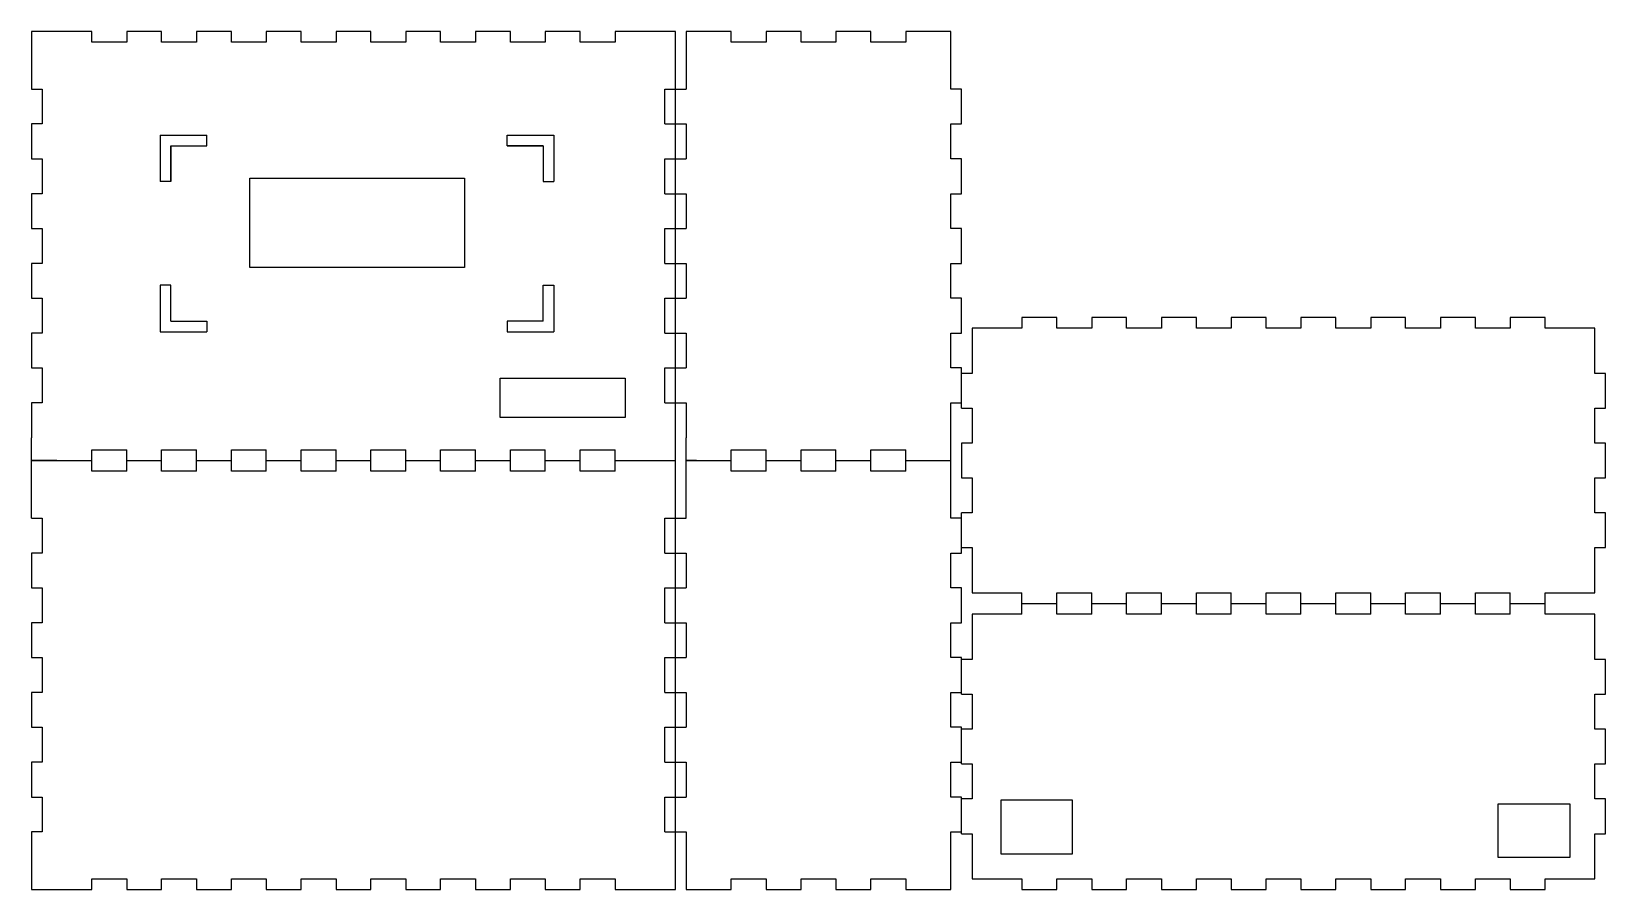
# Model space of a CAD drawing. Header units: inches. Extents: x 0 to 440, y 0 to 240.
import ezdxf

# ---------------------------------------------------------------- set-up
doc = ezdxf.new("R2010")
doc.units = ezdxf.units.IN
doc.header["$MEASUREMENT"] = 0
for name, color, linetype in [('back_outsideCutPath', 7, 'Continuous'), ('bottom_outsideCutPath', 7, 'Continuous'), ('front_outsideCutPath', 7, 'Continuous'), ('left_outsideCutPath', 7, 'Continuous'), ('right_outsideCutPath', 7, 'Continuous'), ('top_outsideCutPath', 7, 'Continuous')]:
    doc.layers.add(name, color=color, linetype=linetype)

msp = doc.modelspace()

# ---------------------------------------------------------------- linework, layer by layer
at = {"linetype": 'Continuous'}
for p, q in [((36, 211), (36, 198)), ((36, 211), (49, 211)), ((39, 208), (49, 208)), ((39, 208), (39, 198)), ((39, 198), (39, 208)), ((49, 208), (49, 211)), ((49, 211), (49, 211)), ((133, 208), (133, 211)), ((133, 211), (146, 211)), ((143, 208), (133, 208)), ((133, 208), (143, 208)), ((143, 208), (143, 198)), ((146, 211), (146, 198)), ((61, 174), (61, 199)), ((61, 199), (121, 199)), ((121, 199), (121, 185)), ((39, 198), (36, 198)), ((143, 198), (146, 198)), ((121, 185), (121, 174)), ((121, 174), (61, 174)), ((39, 169), (36, 169)), ((36, 169), (36, 156)), ((39, 159), (39, 169)), ((143, 159), (143, 169)), ((143, 169), (146, 169)), ((146, 169), (146, 156)), ((39, 159), (49, 159)), ((49, 159), (49, 156)), ((143, 159), (133, 159)), ((133, 159), (133, 156)), ((36, 156), (49, 156)), ((133, 156), (146, 156)), ((291, 25), (271, 25)), ((271, 25), (271, 10)), ((291, 10), (291, 25)), ((410, 9), (410, 24)), ((410, 24), (430, 24)), ((430, 24), (430, 9)), ((271, 10), (291, 10)), ((430, 9), (410, 9))]:
    msp.add_line(p, q, dxfattribs=at)
msp.add_lwpolyline([(131, 143), (166, 143), (166, 132), (131, 132)], close=True, dxfattribs=at)
at = {"layer": 'back_outsideCutPath'}
for p, q in [((0, 240), (0, 223.875)), ((7.125, 240), (0, 240)), ((16.875, 240), (7.125, 240)), ((16.875, 237), (16.875, 240)), ((36.375, 240), (26.625, 240)), ((26.625, 240), (26.625, 237)), ((36.375, 237), (36.375, 240)), ((55.875, 240), (46.125, 240)), ((46.125, 240), (46.125, 237)), ((55.875, 237), (55.875, 240)), ((75.375, 240), (65.625, 240)), ((65.625, 240), (65.625, 237)), ((75.375, 237), (75.375, 240)), ((94.875, 240), (85.125, 240)), ((85.125, 240), (85.125, 237)), ((94.875, 237), (94.875, 240)), ((114.375, 240), (104.625, 240)), ((104.625, 240), (104.625, 237)), ((114.375, 237), (114.375, 240)), ((133.875, 240), (124.125, 240)), ((124.125, 240), (124.125, 237)), ((133.875, 237), (133.875, 240)), ((153.375, 240), (143.625, 240)), ((143.625, 240), (143.625, 237)), ((153.375, 237), (153.375, 240)), ((180, 240), (163.125, 240)), ((163.125, 240), (163.125, 237)), ((180, 233.625), (180, 240)), ((26.625, 237), (16.875, 237)), ((46.125, 237), (36.375, 237)), ((65.625, 237), (55.875, 237)), ((85.125, 237), (75.375, 237)), ((104.625, 237), (94.875, 237)), ((124.125, 237), (114.375, 237)), ((143.625, 237), (133.875, 237)), ((163.125, 237), (153.375, 237)), ((180, 223.875), (180, 233.625)), ((0, 223.875), (3, 223.875)), ((3, 223.875), (3, 214.125)), ((177, 214.125), (177, 223.875)), ((177, 223.875), (183, 223.875)), ((180, 204.375), (180, 223.875)), ((3, 214.125), (0, 214.125)), ((0, 214.125), (0, 204.375)), ((177, 214.125), (183, 214.125)), ((0, 204.375), (3, 204.375)), ((3, 204.375), (3, 194.625)), ((177, 194.625), (177, 204.375)), ((177, 204.375), (183, 204.375)), ((180, 184.875), (180, 204.375)), ((3, 194.625), (0, 194.625)), ((0, 194.625), (0, 184.875)), ((177, 194.625), (183, 194.625)), ((0, 184.875), (3, 184.875)), ((3, 184.875), (3, 175.125)), ((177, 175.125), (177, 184.875)), ((177, 184.875), (183, 184.875)), ((180, 165.375), (180, 184.875)), ((3, 175.125), (0, 175.125)), ((0, 175.125), (0, 165.375)), ((177, 175.125), (183, 175.125)), ((0, 165.375), (3, 165.375)), ((3, 165.375), (3, 155.625)), ((177, 155.625), (177, 165.375)), ((177, 165.375), (183, 165.375)), ((180, 145.875), (180, 165.375)), ((3, 155.625), (0, 155.625)), ((0, 155.625), (0, 145.875)), ((177, 155.625), (183, 155.625)), ((0, 145.875), (3, 145.875)), ((3, 145.875), (3, 136.125)), ((177, 136.125), (177, 145.875)), ((177, 145.875), (183, 145.875)), ((3, 136.125), (0, 136.125)), ((0, 136.125), (0, 126.375)), ((177, 136.125), (183, 136.125)), ((16.875, 123), (26.625, 123)), ((36.375, 123), (46.125, 123)), ((55.875, 123), (65.625, 123)), ((75.375, 123), (85.125, 123)), ((94.875, 123), (104.625, 123)), ((114.375, 123), (124.125, 123)), ((133.875, 123), (143.625, 123)), ((153.375, 123), (163.125, 123))]:
    msp.add_line(p, q, dxfattribs=at)
at = {"layer": 'bottom_outsideCutPath'}
for p, q in [((286.625, 160), (276.875, 160)), ((276.875, 160), (276.875, 157)), ((286.625, 157), (286.625, 160)), ((306.125, 160), (296.375, 160)), ((296.375, 160), (296.375, 157)), ((306.125, 157), (306.125, 160)), ((325.625, 160), (315.875, 160)), ((315.875, 160), (315.875, 157)), ((325.625, 157), (325.625, 160)), ((345.125, 160), (335.375, 160)), ((335.375, 160), (335.375, 157)), ((345.125, 157), (345.125, 160)), ((364.625, 160), (354.875, 160)), ((354.875, 160), (354.875, 157)), ((364.625, 157), (364.625, 160)), ((384.125, 160), (374.375, 160)), ((374.375, 160), (374.375, 157)), ((384.125, 157), (384.125, 160)), ((403.625, 160), (393.875, 160)), ((393.875, 160), (393.875, 157)), ((403.625, 157), (403.625, 160)), ((423.125, 160), (413.375, 160)), ((413.375, 160), (413.375, 157)), ((423.125, 157), (423.125, 160)), ((263, 157), (263, 144.375)), ((267.125, 157), (263, 157)), ((276.875, 157), (267.125, 157)), ((296.375, 157), (286.625, 157)), ((315.875, 157), (306.125, 157)), ((335.375, 157), (325.625, 157)), ((354.875, 157), (345.125, 157)), ((374.375, 157), (364.625, 157)), ((393.875, 157), (384.125, 157)), ((413.375, 157), (403.625, 157)), ((437, 157), (423.125, 157)), ((437, 154.125), (437, 157)), ((437, 144.375), (437, 154.125)), ((263, 144.375), (260, 144.375)), ((440, 144.375), (437, 144.375)), ((440, 134.625), (440, 144.375)), ((260, 134.625), (263, 134.625)), ((263, 134.625), (263, 124.875)), ((437, 124.875), (437, 134.625)), ((437, 134.625), (440, 134.625)), ((263, 124.875), (260, 124.875)), ((260, 124.875), (260, 115.125)), ((440, 124.875), (437, 124.875)), ((440, 115.125), (440, 124.875)), ((260, 115.125), (263, 115.125)), ((263, 115.125), (263, 105.375)), ((437, 105.375), (437, 115.125)), ((437, 115.125), (440, 115.125)), ((263, 105.375), (260, 105.375)), ((440, 105.375), (437, 105.375)), ((440, 95.625), (440, 105.375)), ((260, 95.625), (263, 95.625)), ((263, 95.625), (263, 85.875)), ((437, 83), (437, 95.625)), ((437, 95.625), (440, 95.625)), ((263, 85.875), (263, 83)), ((263, 83), (276.875, 83)), ((286.625, 83), (296.375, 83)), ((306.125, 83), (315.875, 83)), ((325.625, 83), (335.375, 83)), ((345.125, 83), (354.875, 83)), ((364.625, 83), (374.375, 83)), ((384.125, 83), (393.875, 83)), ((403.625, 83), (413.375, 83)), ((423.125, 83), (432.875, 83)), ((432.875, 83), (437, 83))]:
    msp.add_line(p, q, dxfattribs=at)
at = {"layer": 'front_outsideCutPath'}
for p, q in [((180, 113.625), (180, 145.875)), ((0, 103.875), (0, 126.375)), ((0, 120), (16.875, 120)), ((7.125, 120), (0, 120)), ((16.875, 117), (16.875, 123)), ((26.625, 117), (26.625, 123)), ((26.625, 120), (36.375, 120)), ((36.375, 117), (36.375, 123)), ((46.125, 117), (46.125, 123)), ((46.125, 120), (55.875, 120)), ((55.875, 117), (55.875, 123)), ((65.625, 117), (65.625, 123)), ((65.625, 120), (75.375, 120)), ((75.375, 117), (75.375, 123)), ((85.125, 117), (85.125, 123)), ((85.125, 120), (94.875, 120)), ((94.875, 117), (94.875, 123)), ((104.625, 117), (104.625, 123)), ((104.625, 120), (114.375, 120)), ((114.375, 117), (114.375, 123)), ((124.125, 117), (124.125, 123)), ((124.125, 120), (133.875, 120)), ((133.875, 117), (133.875, 123)), ((143.625, 117), (143.625, 123)), ((143.625, 120), (153.375, 120)), ((153.375, 117), (153.375, 123)), ((163.125, 117), (163.125, 123)), ((163.125, 120), (180, 120)), ((26.625, 117), (16.875, 117)), ((46.125, 117), (36.375, 117)), ((65.625, 117), (55.875, 117)), ((85.125, 117), (75.375, 117)), ((104.625, 117), (94.875, 117)), ((124.125, 117), (114.375, 117)), ((143.625, 117), (133.875, 117)), ((163.125, 117), (153.375, 117)), ((180, 103.875), (180, 113.625)), ((0, 103.875), (3, 103.875)), ((3, 103.875), (3, 94.125)), ((177, 94.125), (177, 103.875)), ((177, 103.875), (183, 103.875)), ((180, 84.375), (180, 103.875)), ((3, 94.125), (0, 94.125)), ((0, 94.125), (0, 84.375)), ((177, 94.125), (183, 94.125)), ((0, 84.375), (3, 84.375)), ((3, 84.375), (3, 74.625)), ((177, 74.625), (177, 84.375)), ((177, 84.375), (183, 84.375)), ((180, 64.875), (180, 84.375)), ((3, 74.625), (0, 74.625)), ((0, 74.625), (0, 64.875)), ((177, 74.625), (183, 74.625)), ((0, 64.875), (3, 64.875)), ((3, 64.875), (3, 55.125)), ((177, 55.125), (177, 64.875)), ((177, 64.875), (183, 64.875)), ((180, 45.375), (180, 64.875)), ((3, 55.125), (0, 55.125)), ((0, 55.125), (0, 45.375)), ((177, 55.125), (183, 55.125)), ((0, 45.375), (3, 45.375)), ((3, 45.375), (3, 35.625)), ((177, 35.625), (177, 45.375)), ((177, 45.375), (183, 45.375)), ((180, 25.875), (180, 45.375)), ((3, 35.625), (0, 35.625)), ((0, 35.625), (0, 25.875)), ((177, 35.625), (183, 35.625)), ((0, 25.875), (3, 25.875)), ((3, 25.875), (3, 16.125)), ((177, 16.125), (177, 25.875)), ((177, 25.875), (183, 25.875)), ((180, 0), (180, 25.875)), ((3, 16.125), (0, 16.125)), ((0, 16.125), (0, 6.375)), ((177, 16.125), (183, 16.125)), ((0, 6.375), (0, 0)), ((0, 0), (16.875, 0)), ((16.875, 0), (16.875, 3)), ((16.875, 3), (26.625, 3)), ((26.625, 3), (26.625, 0)), ((26.625, 0), (36.375, 0)), ((36.375, 0), (36.375, 3)), ((36.375, 3), (46.125, 3)), ((46.125, 3), (46.125, 0)), ((46.125, 0), (55.875, 0)), ((55.875, 0), (55.875, 3)), ((55.875, 3), (65.625, 3)), ((65.625, 3), (65.625, 0)), ((65.625, 0), (75.375, 0)), ((75.375, 0), (75.375, 3)), ((75.375, 3), (85.125, 3)), ((85.125, 3), (85.125, 0)), ((85.125, 0), (94.875, 0)), ((94.875, 0), (94.875, 3)), ((94.875, 3), (104.625, 3)), ((104.625, 3), (104.625, 0)), ((104.625, 0), (114.375, 0)), ((114.375, 0), (114.375, 3)), ((114.375, 3), (124.125, 3)), ((124.125, 3), (124.125, 0)), ((124.125, 0), (133.875, 0)), ((133.875, 0), (133.875, 3)), ((133.875, 3), (143.625, 3)), ((143.625, 3), (143.625, 0)), ((143.625, 0), (153.375, 0)), ((153.375, 0), (153.375, 3)), ((153.375, 3), (163.125, 3)), ((163.125, 3), (163.125, 0)), ((163.125, 0), (172.875, 0)), ((172.875, 0), (180, 0))]:
    msp.add_line(p, q, dxfattribs=at)
at = {"layer": 'left_outsideCutPath'}
for p, q in [((257, 113.625), (257, 136.125)), ((183, 103.875), (183, 126.375)), ((183, 120), (195.625, 120)), ((185.875, 120), (183, 120)), ((195.625, 117), (195.625, 123)), ((205.375, 117), (205.375, 123)), ((205.375, 120), (215.125, 120)), ((215.125, 117), (215.125, 123)), ((224.875, 117), (224.875, 123)), ((224.875, 120), (234.625, 120)), ((234.625, 117), (234.625, 123)), ((244.375, 117), (244.375, 123)), ((244.375, 120), (257, 120)), ((205.375, 117), (195.625, 117)), ((224.875, 117), (215.125, 117)), ((244.375, 117), (234.625, 117)), ((257, 103.875), (257, 113.625)), ((260, 103.875), (257, 103.875)), ((260, 94.125), (260, 105.375)), ((183, 94.125), (183, 84.375)), ((257, 84.375), (257, 94.125)), ((257, 94.125), (260, 94.125)), ((260, 84.375), (257, 84.375)), ((260, 74.625), (260, 84.375)), ((183, 74.625), (183, 64.875)), ((257, 64.875), (257, 74.625)), ((257, 74.625), (260, 74.625)), ((260, 64.875), (257, 64.875)), ((260, 54.625), (260, 64.875)), ((183, 55.125), (183, 45.375)), ((257, 45.375), (257, 55.125)), ((257, 55.125), (260, 55.125)), ((260, 45.375), (257, 45.375)), ((260, 35.125), (260, 45.375)), ((183, 35.625), (183, 25.875)), ((257, 25.875), (257, 35.625)), ((257, 35.625), (260, 35.625)), ((260, 25.875), (257, 25.875)), ((260, 15.625), (260, 25.875)), ((183, 16.125), (183, 6.375)), ((257, 0), (257, 16.125)), ((257, 16.125), (260, 16.125)), ((183, 6.375), (183, 0)), ((183, 0), (195.625, 0)), ((195.625, 0), (195.625, 3)), ((195.625, 3), (205.375, 3)), ((205.375, 3), (205.375, 0)), ((205.375, 0), (215.125, 0)), ((215.125, 0), (215.125, 3)), ((215.125, 3), (224.875, 3)), ((224.875, 3), (224.875, 0)), ((224.875, 0), (234.625, 0)), ((234.625, 0), (234.625, 3)), ((234.625, 3), (244.375, 3)), ((244.375, 3), (244.375, 0)), ((244.375, 0), (254.125, 0)), ((254.125, 0), (257, 0))]:
    msp.add_line(p, q, dxfattribs=at)
at = {"layer": 'right_outsideCutPath'}
for p, q in [((183, 240), (183, 223.875)), ((185.875, 240), (183, 240)), ((195.625, 240), (185.875, 240)), ((195.625, 237), (195.625, 240)), ((215.125, 240), (205.375, 240)), ((205.375, 240), (205.375, 237)), ((215.125, 237), (215.125, 240)), ((234.625, 240), (224.875, 240)), ((224.875, 240), (224.875, 237)), ((234.625, 237), (234.625, 240)), ((257, 240), (244.375, 240)), ((244.375, 240), (244.375, 237)), ((257, 233.625), (257, 240)), ((205.375, 237), (195.625, 237)), ((224.875, 237), (215.125, 237)), ((244.375, 237), (234.625, 237)), ((257, 223.875), (257, 233.625)), ((260, 223.875), (257, 223.875)), ((260, 214.125), (260, 223.875)), ((183, 214.125), (183, 204.375)), ((257, 204.375), (257, 214.125)), ((257, 214.125), (260, 214.125)), ((260, 204.375), (257, 204.375)), ((260, 194.625), (260, 204.375)), ((183, 194.625), (183, 184.875)), ((257, 184.875), (257, 194.625)), ((257, 194.625), (260, 194.625)), ((260, 184.875), (257, 184.875)), ((260, 175.125), (260, 184.875)), ((183, 175.125), (183, 165.375)), ((257, 165.375), (257, 175.125)), ((257, 175.125), (260, 175.125)), ((260, 165.375), (257, 165.375)), ((260, 155.625), (260, 165.375)), ((183, 155.625), (183, 145.875)), ((257, 145.875), (257, 155.625)), ((257, 155.625), (260, 155.625)), ((260, 145.875), (257, 145.875)), ((260, 134.625), (260, 145.875)), ((183, 136.125), (183, 126.375)), ((257, 136.125), (260, 136.125)), ((195.625, 123), (205.375, 123)), ((215.125, 123), (224.875, 123)), ((234.625, 123), (244.375, 123))]:
    msp.add_line(p, q, dxfattribs=at)
at = {"layer": 'top_outsideCutPath'}
for p, q in [((276.875, 77), (276.875, 83)), ((276.875, 80), (286.625, 80)), ((286.625, 77), (286.625, 83)), ((296.375, 77), (296.375, 83)), ((296.375, 80), (306.125, 80)), ((306.125, 77), (306.125, 83)), ((315.875, 77), (315.875, 83)), ((315.875, 80), (325.625, 80)), ((325.625, 77), (325.625, 83)), ((335.375, 77), (335.375, 83)), ((335.375, 80), (345.125, 80)), ((345.125, 77), (345.125, 83)), ((354.875, 77), (354.875, 83)), ((354.875, 80), (364.625, 80)), ((364.625, 77), (364.625, 83)), ((374.375, 77), (374.375, 83)), ((374.375, 80), (384.125, 80)), ((384.125, 77), (384.125, 83)), ((393.875, 77), (393.875, 83)), ((393.875, 80), (403.625, 80)), ((403.625, 77), (403.625, 83)), ((413.375, 77), (413.375, 83)), ((413.375, 80), (423.125, 80)), ((423.125, 77), (423.125, 83)), ((263, 77), (263, 64.375)), ((267.125, 77), (263, 77)), ((276.875, 77), (267.125, 77)), ((296.375, 77), (286.625, 77)), ((315.875, 77), (306.125, 77)), ((335.375, 77), (325.625, 77)), ((354.875, 77), (345.125, 77)), ((374.375, 77), (364.625, 77)), ((393.875, 77), (384.125, 77)), ((413.375, 77), (403.625, 77)), ((437, 77), (423.125, 77)), ((437, 74.125), (437, 77)), ((437, 64.375), (437, 74.125)), ((263, 64.375), (260, 64.375)), ((440, 64.375), (437, 64.375)), ((440, 54.625), (440, 64.375)), ((260, 54.625), (263, 54.625)), ((263, 54.625), (263, 44.875)), ((437, 44.875), (437, 54.625)), ((437, 54.625), (440, 54.625)), ((263, 44.875), (260, 44.875)), ((440, 44.875), (437, 44.875)), ((440, 35.125), (440, 44.875)), ((260, 35.125), (263, 35.125)), ((263, 35.125), (263, 25.375)), ((437, 25.375), (437, 35.125)), ((437, 35.125), (440, 35.125)), ((263, 25.375), (260, 25.375)), ((440, 25.375), (437, 25.375)), ((440, 15.625), (440, 25.375)), ((260, 15.625), (263, 15.625)), ((263, 15.625), (263, 5.875)), ((437, 3), (437, 15.625)), ((437, 15.625), (440, 15.625)), ((263, 5.875), (263, 3)), ((263, 3), (276.875, 3)), ((276.875, 3), (276.875, 0)), ((276.875, 0), (286.625, 0)), ((286.625, 0), (286.625, 3)), ((286.625, 3), (296.375, 3)), ((296.375, 3), (296.375, 0)), ((296.375, 0), (306.125, 0)), ((306.125, 0), (306.125, 3)), ((306.125, 3), (315.875, 3)), ((315.875, 3), (315.875, 0)), ((315.875, 0), (325.625, 0)), ((325.625, 0), (325.625, 3)), ((325.625, 3), (335.375, 3)), ((335.375, 3), (335.375, 0)), ((335.375, 0), (345.125, 0)), ((345.125, 0), (345.125, 3)), ((345.125, 3), (354.875, 3)), ((354.875, 3), (354.875, 0)), ((354.875, 0), (364.625, 0)), ((364.625, 0), (364.625, 3)), ((364.625, 3), (374.375, 3)), ((374.375, 3), (374.375, 0)), ((374.375, 0), (384.125, 0)), ((384.125, 0), (384.125, 3)), ((384.125, 3), (393.875, 3)), ((393.875, 3), (393.875, 0)), ((393.875, 0), (403.625, 0)), ((403.625, 0), (403.625, 3)), ((403.625, 3), (413.375, 3)), ((413.375, 3), (413.375, 0)), ((413.375, 0), (423.125, 0)), ((423.125, 0), (423.125, 3)), ((423.125, 3), (432.875, 3)), ((432.875, 3), (437, 3))]:
    msp.add_line(p, q, dxfattribs=at)

doc.saveas('drawing.dxf')
